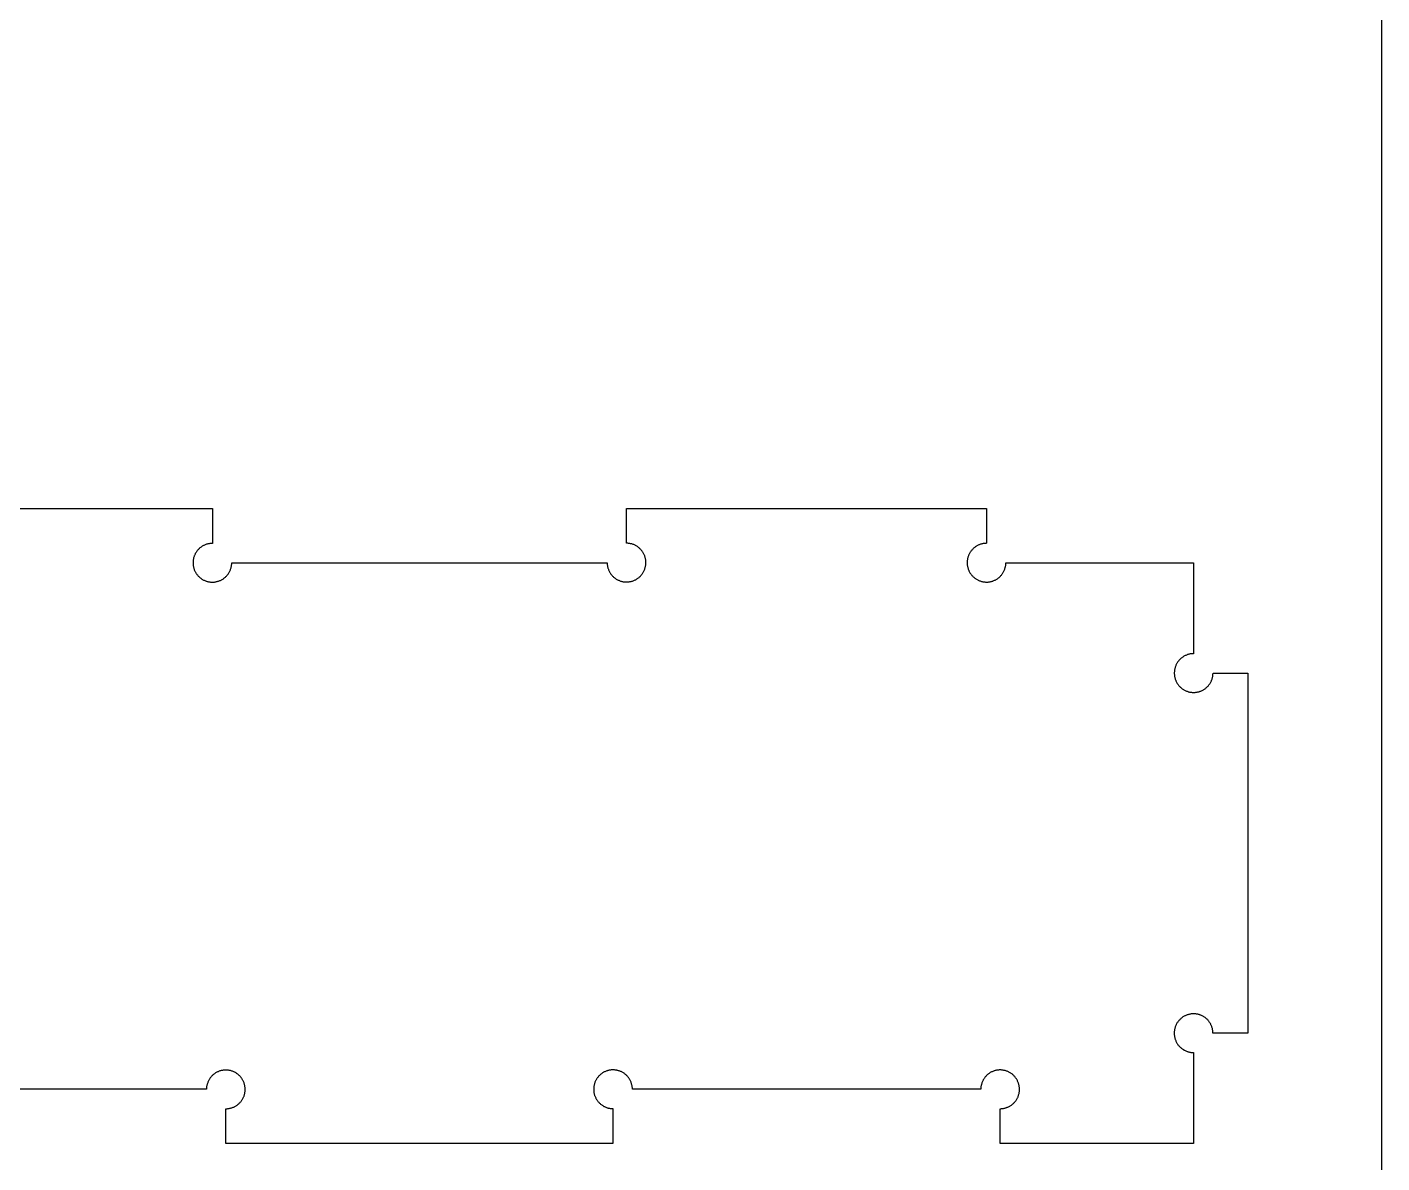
# Model space of a CAD drawing. Header units: millimetres. Extents: x -5 to 101, y -5 to 95.
# Drawn here: x 30 to 65, y 15.67 to 45 of the extents above; entities that cross this region are included whole.
import ezdxf

# ---------------------------------------------------------------- set-up
doc = ezdxf.new("R2010")
doc.units = ezdxf.units.MM
doc.layers.add('Default', color=18, linetype='Continuous', true_color=0x000000)

msp = doc.modelspace()

# ---------------------------------------------------------------- linework, layer by layer
at = {"layer": 'Default'}
for p, q in [((65, -5), (65, 95)), ((25.486, 32.569), (34.786, 32.569)), ((34.786, 32.569), (34.786, 31.667)), ((45.486, 31.671), (45.486, 32.569)), ((45.486, 32.569), (54.786, 32.569)), ((54.786, 32.569), (54.786, 31.669)), ((34.416, 31.503), (34.405, 31.49)), ((34.428, 31.516), (34.416, 31.503)), ((34.441, 31.528), (34.428, 31.516)), ((34.453, 31.54), (34.441, 31.528)), ((34.466, 31.551), (34.453, 31.54)), ((34.48, 31.562), (34.466, 31.551)), ((34.494, 31.573), (34.48, 31.562)), ((34.508, 31.582), (34.494, 31.573)), ((34.523, 31.592), (34.508, 31.582)), ((34.538, 31.601), (34.523, 31.592)), ((34.553, 31.609), (34.538, 31.601)), ((34.568, 31.617), (34.553, 31.609)), ((34.584, 31.624), (34.568, 31.617)), ((34.6, 31.631), (34.584, 31.624)), ((34.616, 31.637), (34.6, 31.631)), ((34.633, 31.643), (34.616, 31.637)), ((34.649, 31.648), (34.633, 31.643)), ((34.666, 31.652), (34.649, 31.648)), ((34.683, 31.656), (34.666, 31.652)), ((34.7, 31.659), (34.683, 31.656)), ((34.717, 31.662), (34.7, 31.659)), ((34.734, 31.664), (34.717, 31.662)), ((34.751, 31.666), (34.734, 31.664)), ((34.769, 31.667), (34.751, 31.666)), ((34.786, 31.667), (34.769, 31.667)), ((45.503, 31.671), (45.486, 31.671)), ((45.52, 31.67), (45.503, 31.671)), ((45.538, 31.668), (45.52, 31.67)), ((45.555, 31.666), (45.538, 31.668)), ((45.572, 31.664), (45.555, 31.666)), ((45.589, 31.66), (45.572, 31.664)), ((45.606, 31.656), (45.589, 31.66)), ((45.623, 31.652), (45.606, 31.656)), ((45.64, 31.647), (45.623, 31.652)), ((45.656, 31.641), (45.64, 31.647)), ((45.673, 31.635), (45.656, 31.641)), ((45.689, 31.628), (45.673, 31.635)), ((45.705, 31.621), (45.689, 31.628)), ((45.72, 31.613), (45.705, 31.621)), ((45.735, 31.604), (45.72, 31.613)), ((45.75, 31.595), (45.735, 31.604)), ((45.765, 31.586), (45.75, 31.595)), ((45.779, 31.576), (45.765, 31.586)), ((45.793, 31.565), (45.779, 31.576)), ((45.807, 31.554), (45.793, 31.565)), ((45.82, 31.543), (45.807, 31.554)), ((45.833, 31.531), (45.82, 31.543)), ((45.845, 31.519), (45.833, 31.531)), ((45.857, 31.506), (45.845, 31.519)), ((45.868, 31.493), (45.857, 31.506)), ((54.416, 31.506), (54.405, 31.493)), ((54.428, 31.518), (54.416, 31.506)), ((54.441, 31.53), (54.428, 31.518)), ((54.453, 31.542), (54.441, 31.53)), ((54.466, 31.553), (54.453, 31.542)), ((54.48, 31.564), (54.466, 31.553)), ((54.494, 31.575), (54.48, 31.564)), ((54.508, 31.585), (54.494, 31.575)), ((54.523, 31.594), (54.508, 31.585)), ((54.538, 31.603), (54.523, 31.594)), ((54.553, 31.611), (54.538, 31.603)), ((54.568, 31.619), (54.553, 31.611)), ((54.584, 31.626), (54.568, 31.619)), ((54.6, 31.633), (54.584, 31.626)), ((54.616, 31.639), (54.6, 31.633)), ((54.633, 31.645), (54.616, 31.639)), ((54.649, 31.65), (54.633, 31.645)), ((54.666, 31.654), (54.649, 31.65)), ((54.683, 31.658), (54.666, 31.654)), ((54.7, 31.661), (54.683, 31.658)), ((54.717, 31.664), (54.7, 31.661)), ((54.734, 31.666), (54.717, 31.664)), ((54.751, 31.668), (54.734, 31.666)), ((54.769, 31.668), (54.751, 31.668)), ((54.786, 31.669), (54.769, 31.668)), ((34.287, 31.189), (34.286, 31.172)), ((34.286, 31.172), (34.286, 31.155)), ((34.286, 31.155), (34.287, 31.137)), ((34.288, 31.207), (34.287, 31.189)), ((34.289, 31.224), (34.288, 31.207)), ((34.292, 31.241), (34.289, 31.224)), ((34.295, 31.258), (34.292, 31.241)), ((34.298, 31.275), (34.295, 31.258)), ((34.302, 31.292), (34.298, 31.275)), ((34.307, 31.309), (34.302, 31.292)), ((34.312, 31.325), (34.307, 31.309)), ((34.318, 31.342), (34.312, 31.325)), ((34.324, 31.358), (34.318, 31.342)), ((34.331, 31.374), (34.324, 31.358)), ((34.338, 31.389), (34.331, 31.374)), ((34.346, 31.405), (34.338, 31.389)), ((34.355, 31.42), (34.346, 31.405)), ((34.364, 31.435), (34.355, 31.42)), ((34.373, 31.449), (34.364, 31.435)), ((34.383, 31.463), (34.373, 31.449)), ((34.394, 31.477), (34.383, 31.463)), ((34.405, 31.49), (34.394, 31.477)), ((35.285, 31.134), (35.286, 31.152)), ((35.286, 31.152), (35.286, 31.169)), ((35.286, 31.169), (44.986, 31.169)), ((44.986, 31.169), (44.986, 31.152)), ((44.986, 31.152), (44.987, 31.134)), ((45.879, 31.479), (45.868, 31.493)), ((45.89, 31.465), (45.879, 31.479)), ((45.9, 31.451), (45.89, 31.465)), ((45.909, 31.437), (45.9, 31.451)), ((45.918, 31.422), (45.909, 31.437)), ((45.927, 31.406), (45.918, 31.422)), ((45.935, 31.391), (45.927, 31.406)), ((45.942, 31.375), (45.935, 31.391)), ((45.949, 31.359), (45.942, 31.375)), ((45.955, 31.343), (45.949, 31.359)), ((45.961, 31.326), (45.955, 31.343)), ((45.966, 31.31), (45.961, 31.326)), ((45.971, 31.293), (45.966, 31.31)), ((45.975, 31.276), (45.971, 31.293)), ((45.978, 31.259), (45.975, 31.276)), ((45.981, 31.241), (45.978, 31.259)), ((45.983, 31.224), (45.981, 31.241)), ((45.985, 31.207), (45.983, 31.224)), ((45.985, 31.189), (45.985, 31.207)), ((45.986, 31.172), (45.985, 31.189)), ((45.985, 31.137), (45.986, 31.154)), ((45.986, 31.154), (45.986, 31.172)), ((54.288, 31.209), (54.286, 31.192)), ((54.286, 31.192), (54.286, 31.174)), ((54.286, 31.174), (54.286, 31.157)), ((54.286, 31.157), (54.287, 31.14)), ((54.289, 31.226), (54.288, 31.209)), ((54.292, 31.244), (54.289, 31.226)), ((54.294, 31.261), (54.292, 31.244)), ((54.298, 31.278), (54.294, 31.261)), ((54.302, 31.294), (54.298, 31.278)), ((54.307, 31.311), (54.302, 31.294)), ((54.312, 31.328), (54.307, 31.311)), ((54.318, 31.344), (54.312, 31.328)), ((54.324, 31.36), (54.318, 31.344)), ((54.331, 31.376), (54.324, 31.36)), ((54.338, 31.392), (54.331, 31.376)), ((54.346, 31.407), (54.338, 31.392)), ((54.355, 31.422), (54.346, 31.407)), ((54.364, 31.437), (54.355, 31.422)), ((54.373, 31.451), (54.364, 31.437)), ((54.383, 31.465), (54.373, 31.451)), ((54.394, 31.479), (54.383, 31.465)), ((54.405, 31.493), (54.394, 31.479)), ((55.285, 31.134), (55.286, 31.152)), ((55.286, 31.152), (55.286, 31.169)), ((55.286, 31.169), (60.136, 31.169)), ((60.136, 31.169), (60.136, 28.819)), ((34.287, 31.137), (34.288, 31.12)), ((34.288, 31.12), (34.29, 31.103)), ((34.29, 31.103), (34.293, 31.086)), ((34.293, 31.086), (34.296, 31.069)), ((34.296, 31.069), (34.3, 31.052)), ((34.3, 31.052), (34.304, 31.035)), ((34.304, 31.035), (34.309, 31.018)), ((34.309, 31.018), (34.314, 31.002)), ((34.314, 31.002), (34.32, 30.985)), ((34.32, 30.985), (34.327, 30.969)), ((34.327, 30.969), (34.334, 30.954)), ((34.334, 30.954), (34.342, 30.938)), ((34.342, 30.938), (34.35, 30.923)), ((34.35, 30.923), (34.359, 30.908)), ((34.359, 30.908), (34.368, 30.893)), ((34.368, 30.893), (34.377, 30.879)), ((34.377, 30.879), (34.388, 30.865)), ((34.388, 30.865), (34.398, 30.851)), ((34.398, 30.851), (34.41, 30.838)), ((34.41, 30.838), (34.421, 30.825)), ((34.421, 30.825), (34.433, 30.813)), ((34.433, 30.813), (34.446, 30.801)), ((34.446, 30.801), (34.459, 30.789)), ((35.124, 30.799), (35.137, 30.81)), ((35.137, 30.81), (35.149, 30.823)), ((35.149, 30.823), (35.161, 30.836)), ((35.161, 30.836), (35.172, 30.849)), ((35.172, 30.849), (35.183, 30.862)), ((35.183, 30.862), (35.193, 30.876)), ((35.193, 30.876), (35.203, 30.891)), ((35.203, 30.891), (35.212, 30.905)), ((35.212, 30.905), (35.221, 30.92)), ((35.221, 30.92), (35.229, 30.935)), ((35.229, 30.935), (35.237, 30.951)), ((35.237, 30.951), (35.244, 30.967)), ((35.244, 30.967), (35.251, 30.983)), ((35.251, 30.983), (35.257, 30.999)), ((35.257, 30.999), (35.263, 31.015)), ((35.263, 31.015), (35.268, 31.032)), ((35.268, 31.032), (35.272, 31.049)), ((35.272, 31.049), (35.276, 31.066)), ((35.276, 31.066), (35.279, 31.083)), ((35.279, 31.083), (35.282, 31.1)), ((35.282, 31.1), (35.284, 31.117)), ((35.284, 31.117), (35.285, 31.134)), ((44.987, 31.134), (44.989, 31.117)), ((44.989, 31.117), (44.991, 31.099)), ((44.991, 31.099), (44.994, 31.082)), ((44.994, 31.082), (44.997, 31.065)), ((44.997, 31.065), (45.001, 31.048)), ((45.001, 31.048), (45.006, 31.031)), ((45.006, 31.031), (45.011, 31.015)), ((45.011, 31.015), (45.017, 30.998)), ((45.017, 30.998), (45.023, 30.982)), ((45.023, 30.982), (45.03, 30.966)), ((45.03, 30.966), (45.037, 30.95)), ((45.037, 30.95), (45.045, 30.935)), ((45.045, 30.935), (45.054, 30.919)), ((45.054, 30.919), (45.063, 30.905)), ((45.063, 30.905), (45.072, 30.89)), ((45.072, 30.89), (45.082, 30.876)), ((45.082, 30.876), (45.093, 30.862)), ((45.093, 30.862), (45.104, 30.848)), ((45.104, 30.848), (45.115, 30.835)), ((45.115, 30.835), (45.127, 30.822)), ((45.127, 30.822), (45.14, 30.81)), ((45.14, 30.81), (45.153, 30.798)), ((45.808, 30.789), (45.821, 30.8)), ((45.821, 30.8), (45.834, 30.812)), ((45.834, 30.812), (45.846, 30.825)), ((45.846, 30.825), (45.858, 30.837)), ((45.858, 30.837), (45.87, 30.851)), ((45.87, 30.851), (45.881, 30.864)), ((45.881, 30.864), (45.891, 30.878)), ((45.891, 30.878), (45.901, 30.892)), ((45.901, 30.892), (45.91, 30.907)), ((45.91, 30.907), (45.919, 30.922)), ((45.919, 30.922), (45.928, 30.937)), ((45.928, 30.937), (45.936, 30.953)), ((45.936, 30.953), (45.943, 30.969)), ((45.943, 30.969), (45.95, 30.985)), ((45.95, 30.985), (45.956, 31.001)), ((45.956, 31.001), (45.962, 31.017)), ((45.962, 31.017), (45.967, 31.034)), ((45.967, 31.034), (45.971, 31.051)), ((45.971, 31.051), (45.975, 31.068)), ((45.975, 31.068), (45.978, 31.085)), ((45.978, 31.085), (45.981, 31.102)), ((45.981, 31.102), (45.983, 31.12)), ((45.983, 31.12), (45.985, 31.137)), ((54.287, 31.14), (54.288, 31.123)), ((54.288, 31.123), (54.29, 31.105)), ((54.29, 31.105), (54.292, 31.088)), ((54.292, 31.088), (54.296, 31.071)), ((54.296, 31.071), (54.299, 31.054)), ((54.299, 31.054), (54.303, 31.037)), ((54.303, 31.037), (54.308, 31.021)), ((54.308, 31.021), (54.314, 31.004)), ((54.314, 31.004), (54.32, 30.988)), ((54.32, 30.988), (54.326, 30.972)), ((54.326, 30.972), (54.333, 30.956)), ((54.333, 30.956), (54.341, 30.941)), ((54.341, 30.941), (54.349, 30.925)), ((54.349, 30.925), (54.358, 30.91)), ((54.358, 30.91), (54.367, 30.896)), ((54.367, 30.896), (54.377, 30.881)), ((54.377, 30.881), (54.387, 30.867)), ((54.387, 30.867), (54.398, 30.854)), ((54.398, 30.854), (54.409, 30.84)), ((54.409, 30.84), (54.42, 30.828)), ((54.42, 30.828), (54.432, 30.815)), ((54.432, 30.815), (54.445, 30.803)), ((54.445, 30.803), (54.458, 30.792)), ((55.123, 30.799), (55.135, 30.811)), ((55.135, 30.811), (55.148, 30.824)), ((55.148, 30.824), (55.159, 30.836)), ((55.159, 30.836), (55.171, 30.849)), ((55.171, 30.849), (55.182, 30.863)), ((55.182, 30.863), (55.192, 30.877)), ((55.192, 30.877), (55.202, 30.891)), ((55.202, 30.891), (55.211, 30.906)), ((55.211, 30.906), (55.22, 30.921)), ((55.22, 30.921), (55.228, 30.936)), ((55.228, 30.936), (55.236, 30.951)), ((55.236, 30.951), (55.243, 30.967)), ((55.243, 30.967), (55.25, 30.983)), ((55.25, 30.983), (55.256, 30.999)), ((55.256, 30.999), (55.262, 31.016)), ((55.262, 31.016), (55.267, 31.032)), ((55.267, 31.032), (55.271, 31.049)), ((55.271, 31.049), (55.275, 31.066)), ((55.275, 31.066), (55.278, 31.083)), ((55.278, 31.083), (55.281, 31.1)), ((55.281, 31.1), (55.283, 31.117)), ((55.283, 31.117), (55.285, 31.134)), ((34.459, 30.789), (34.472, 30.778)), ((34.472, 30.778), (34.486, 30.767)), ((34.486, 30.767), (34.5, 30.757)), ((34.5, 30.757), (34.514, 30.747)), ((34.514, 30.747), (34.529, 30.738)), ((34.529, 30.738), (34.544, 30.73)), ((34.544, 30.73), (34.559, 30.721)), ((34.559, 30.721), (34.575, 30.714)), ((34.575, 30.714), (34.591, 30.707)), ((34.591, 30.707), (34.607, 30.7)), ((34.607, 30.7), (34.623, 30.694)), ((34.623, 30.694), (34.639, 30.689)), ((34.639, 30.689), (34.656, 30.684)), ((34.656, 30.684), (34.673, 30.68)), ((34.673, 30.68), (34.69, 30.676)), ((34.69, 30.676), (34.707, 30.673)), ((34.707, 30.673), (34.724, 30.671)), ((34.724, 30.671), (34.741, 30.669)), ((34.741, 30.669), (34.759, 30.668)), ((34.759, 30.668), (34.776, 30.667)), ((34.776, 30.667), (34.793, 30.667)), ((34.793, 30.667), (34.811, 30.667)), ((34.811, 30.667), (34.828, 30.669)), ((34.828, 30.669), (34.845, 30.67)), ((34.845, 30.67), (34.862, 30.673)), ((34.862, 30.673), (34.879, 30.676)), ((34.879, 30.676), (34.896, 30.679)), ((34.896, 30.679), (34.913, 30.683)), ((34.913, 30.683), (34.93, 30.688)), ((34.93, 30.688), (34.946, 30.693)), ((34.946, 30.693), (34.963, 30.699)), ((34.963, 30.699), (34.979, 30.706)), ((34.979, 30.706), (34.995, 30.713)), ((34.995, 30.713), (35.01, 30.72)), ((35.01, 30.72), (35.026, 30.728)), ((35.026, 30.728), (35.041, 30.737)), ((35.041, 30.737), (35.056, 30.746)), ((35.056, 30.746), (35.07, 30.755)), ((35.07, 30.755), (35.084, 30.765)), ((35.084, 30.765), (35.098, 30.776)), ((35.098, 30.776), (35.111, 30.787)), ((35.111, 30.787), (35.124, 30.799)), ((45.153, 30.798), (45.166, 30.787)), ((45.166, 30.787), (45.179, 30.776)), ((45.179, 30.776), (45.193, 30.766)), ((45.193, 30.766), (45.208, 30.756)), ((45.208, 30.756), (45.222, 30.746)), ((45.222, 30.746), (45.237, 30.737)), ((45.237, 30.737), (45.253, 30.729)), ((45.253, 30.729), (45.268, 30.721)), ((45.268, 30.721), (45.284, 30.714)), ((45.284, 30.714), (45.3, 30.707)), ((45.3, 30.707), (45.316, 30.701)), ((45.316, 30.701), (45.333, 30.695)), ((45.333, 30.695), (45.35, 30.69)), ((45.35, 30.69), (45.366, 30.686)), ((45.366, 30.686), (45.383, 30.682)), ((45.383, 30.682), (45.401, 30.678)), ((45.401, 30.678), (45.418, 30.676)), ((45.418, 30.676), (45.435, 30.674)), ((45.435, 30.674), (45.452, 30.672)), ((45.452, 30.672), (45.47, 30.671)), ((45.47, 30.671), (45.487, 30.671)), ((45.487, 30.671), (45.505, 30.671)), ((45.505, 30.671), (45.522, 30.672)), ((45.522, 30.672), (45.539, 30.674)), ((45.539, 30.674), (45.557, 30.676)), ((45.557, 30.676), (45.574, 30.679)), ((45.574, 30.679), (45.591, 30.682)), ((45.591, 30.682), (45.608, 30.686)), ((45.608, 30.686), (45.625, 30.691)), ((45.625, 30.691), (45.642, 30.696)), ((45.642, 30.696), (45.658, 30.702)), ((45.658, 30.702), (45.674, 30.708)), ((45.674, 30.708), (45.69, 30.715)), ((45.69, 30.715), (45.706, 30.722)), ((45.706, 30.722), (45.722, 30.73)), ((45.722, 30.73), (45.737, 30.739)), ((45.737, 30.739), (45.752, 30.748)), ((45.752, 30.748), (45.766, 30.757)), ((45.766, 30.757), (45.781, 30.767)), ((45.781, 30.767), (45.795, 30.778)), ((45.795, 30.778), (45.808, 30.789)), ((54.458, 30.792), (54.471, 30.78)), ((54.471, 30.78), (54.485, 30.77)), ((54.485, 30.77), (54.499, 30.76)), ((54.499, 30.76), (54.513, 30.75)), ((54.513, 30.75), (54.528, 30.741)), ((54.528, 30.741), (54.543, 30.732)), ((54.543, 30.732), (54.558, 30.724)), ((54.558, 30.724), (54.574, 30.716)), ((54.574, 30.716), (54.589, 30.709)), ((54.589, 30.709), (54.605, 30.703)), ((54.605, 30.703), (54.622, 30.697)), ((54.622, 30.697), (54.638, 30.691)), ((54.638, 30.691), (54.655, 30.686)), ((54.655, 30.686), (54.672, 30.682)), ((54.672, 30.682), (54.689, 30.678)), ((54.689, 30.678), (54.706, 30.675)), ((54.706, 30.675), (54.723, 30.673)), ((54.723, 30.673), (54.74, 30.671)), ((54.74, 30.671), (54.757, 30.67)), ((54.757, 30.67), (54.775, 30.669)), ((54.775, 30.669), (54.792, 30.669)), ((54.792, 30.669), (54.809, 30.669)), ((54.809, 30.669), (54.826, 30.67)), ((54.826, 30.67), (54.844, 30.672)), ((54.844, 30.672), (54.861, 30.674)), ((54.861, 30.674), (54.878, 30.677)), ((54.878, 30.677), (54.895, 30.681)), ((54.895, 30.681), (54.912, 30.685)), ((54.912, 30.685), (54.928, 30.69)), ((54.928, 30.69), (54.945, 30.695)), ((54.945, 30.695), (54.961, 30.701)), ((54.961, 30.701), (54.977, 30.707)), ((54.977, 30.707), (54.993, 30.714)), ((54.993, 30.714), (55.009, 30.721)), ((55.009, 30.721), (55.024, 30.729)), ((55.024, 30.729), (55.039, 30.738)), ((55.039, 30.738), (55.054, 30.747)), ((55.054, 30.747), (55.069, 30.756)), ((55.069, 30.756), (55.083, 30.766)), ((55.083, 30.766), (55.097, 30.777)), ((55.097, 30.777), (55.11, 30.788)), ((55.11, 30.788), (55.123, 30.799)), ((59.814, 28.701), (59.801, 28.69)), ((59.828, 28.712), (59.814, 28.701)), ((59.842, 28.723), (59.828, 28.712)), ((59.856, 28.733), (59.842, 28.723)), ((59.871, 28.742), (59.856, 28.733)), ((59.886, 28.751), (59.871, 28.742)), ((59.901, 28.76), (59.886, 28.751)), ((59.917, 28.768), (59.901, 28.76)), ((59.932, 28.775), (59.917, 28.768)), ((59.948, 28.782), (59.932, 28.775)), ((59.965, 28.788), (59.948, 28.782)), ((59.981, 28.794), (59.965, 28.788)), ((59.998, 28.799), (59.981, 28.794)), ((60.015, 28.804), (59.998, 28.799)), ((60.032, 28.808), (60.015, 28.804)), ((60.049, 28.811), (60.032, 28.808)), ((60.066, 28.814), (60.049, 28.811)), ((60.083, 28.816), (60.066, 28.814)), ((60.101, 28.817), (60.083, 28.816)), ((60.118, 28.818), (60.101, 28.817)), ((60.136, 28.819), (60.118, 28.818)), ((59.638, 28.353), (59.637, 28.335)), ((59.639, 28.37), (59.638, 28.353)), ((59.641, 28.387), (59.639, 28.37)), ((59.644, 28.405), (59.641, 28.387)), ((59.647, 28.422), (59.644, 28.405)), ((59.651, 28.439), (59.647, 28.422)), ((59.656, 28.456), (59.651, 28.439)), ((59.661, 28.472), (59.656, 28.456)), ((59.666, 28.489), (59.661, 28.472)), ((59.673, 28.505), (59.666, 28.489)), ((59.68, 28.521), (59.673, 28.505)), ((59.687, 28.537), (59.68, 28.521)), ((59.695, 28.553), (59.687, 28.537)), ((59.703, 28.568), (59.695, 28.553)), ((59.712, 28.583), (59.703, 28.568)), ((59.722, 28.597), (59.712, 28.583)), ((59.732, 28.612), (59.722, 28.597)), ((59.742, 28.626), (59.732, 28.612)), ((59.753, 28.639), (59.742, 28.626)), ((59.764, 28.652), (59.753, 28.639)), ((59.776, 28.665), (59.764, 28.652)), ((59.789, 28.678), (59.776, 28.665)), ((59.801, 28.69), (59.789, 28.678)), ((59.637, 28.335), (59.637, 28.318)), ((59.637, 28.318), (59.637, 28.3)), ((59.637, 28.3), (59.638, 28.283)), ((59.638, 28.283), (59.639, 28.266)), ((59.639, 28.266), (59.642, 28.248)), ((59.642, 28.248), (59.644, 28.231)), ((59.644, 28.231), (59.648, 28.214)), ((59.648, 28.214), (59.652, 28.197)), ((59.652, 28.197), (59.656, 28.18)), ((59.656, 28.18), (59.661, 28.163)), ((59.661, 28.163), (59.667, 28.147)), ((59.667, 28.147), (59.673, 28.131)), ((59.673, 28.131), (59.68, 28.115)), ((59.68, 28.115), (59.688, 28.099)), ((59.688, 28.099), (59.696, 28.083)), ((59.696, 28.083), (59.704, 28.068)), ((59.704, 28.068), (59.713, 28.053)), ((59.713, 28.053), (59.723, 28.038)), ((59.723, 28.038), (59.733, 28.024)), ((59.733, 28.024), (59.743, 28.01)), ((59.743, 28.01), (59.754, 27.997)), ((60.52, 27.998), (60.531, 28.011)), ((60.531, 28.011), (60.541, 28.025)), ((60.541, 28.025), (60.551, 28.039)), ((60.551, 28.039), (60.561, 28.054)), ((60.561, 28.054), (60.57, 28.069)), ((60.57, 28.069), (60.578, 28.084)), ((60.578, 28.084), (60.586, 28.1)), ((60.586, 28.1), (60.594, 28.116)), ((60.594, 28.116), (60.6, 28.132)), ((60.6, 28.132), (60.607, 28.148)), ((60.607, 28.148), (60.612, 28.164)), ((60.612, 28.164), (60.617, 28.181)), ((60.617, 28.181), (60.622, 28.198)), ((60.622, 28.198), (60.626, 28.215)), ((60.626, 28.215), (60.629, 28.232)), ((60.629, 28.232), (60.632, 28.249)), ((60.632, 28.249), (60.634, 28.267)), ((60.634, 28.267), (60.635, 28.284)), ((60.635, 28.284), (60.636, 28.302)), ((60.636, 28.302), (60.637, 28.319)), ((60.637, 28.319), (61.536, 28.319)), ((61.536, 28.319), (61.536, 19.019)), ((59.754, 27.997), (59.766, 27.984)), ((59.766, 27.984), (59.777, 27.971)), ((59.777, 27.971), (59.79, 27.958)), ((59.79, 27.958), (59.803, 27.947)), ((59.803, 27.947), (59.816, 27.935)), ((59.816, 27.935), (59.829, 27.924)), ((59.829, 27.924), (59.843, 27.914)), ((59.843, 27.914), (59.858, 27.904)), ((59.858, 27.904), (59.872, 27.894)), ((59.872, 27.894), (59.887, 27.885)), ((59.887, 27.885), (59.903, 27.877)), ((59.903, 27.877), (59.918, 27.869)), ((59.918, 27.869), (59.934, 27.862)), ((59.934, 27.862), (59.95, 27.855)), ((59.95, 27.855), (59.966, 27.849)), ((59.966, 27.849), (59.983, 27.843)), ((59.983, 27.843), (59.999, 27.838)), ((59.999, 27.838), (60.016, 27.833)), ((60.016, 27.833), (60.033, 27.829)), ((60.033, 27.829), (60.05, 27.826)), ((60.05, 27.826), (60.068, 27.823)), ((60.068, 27.823), (60.085, 27.821)), ((60.085, 27.821), (60.102, 27.82)), ((60.102, 27.82), (60.12, 27.819)), ((60.12, 27.819), (60.137, 27.819)), ((60.137, 27.819), (60.155, 27.819)), ((60.155, 27.819), (60.172, 27.82)), ((60.172, 27.82), (60.189, 27.821)), ((60.189, 27.821), (60.207, 27.824)), ((60.207, 27.824), (60.224, 27.826)), ((60.224, 27.826), (60.241, 27.83)), ((60.241, 27.83), (60.258, 27.834)), ((60.258, 27.834), (60.275, 27.838)), ((60.275, 27.838), (60.292, 27.843)), ((60.292, 27.843), (60.308, 27.849)), ((60.308, 27.849), (60.324, 27.855)), ((60.324, 27.855), (60.34, 27.862)), ((60.34, 27.862), (60.356, 27.869)), ((60.356, 27.869), (60.372, 27.877)), ((60.372, 27.877), (60.387, 27.886)), ((60.387, 27.886), (60.402, 27.895)), ((60.402, 27.895), (60.417, 27.904)), ((60.417, 27.904), (60.431, 27.914)), ((60.431, 27.914), (60.445, 27.925)), ((60.445, 27.925), (60.458, 27.936)), ((60.458, 27.936), (60.472, 27.947)), ((60.472, 27.947), (60.484, 27.959)), ((60.484, 27.959), (60.497, 27.972)), ((60.497, 27.972), (60.509, 27.984)), ((60.509, 27.984), (60.52, 27.998)), ((59.697, 19.262), (59.689, 19.246)), ((59.706, 19.277), (59.697, 19.262)), ((59.715, 19.291), (59.706, 19.277)), ((59.725, 19.306), (59.715, 19.291)), ((59.735, 19.32), (59.725, 19.306)), ((59.746, 19.333), (59.735, 19.32)), ((59.757, 19.347), (59.746, 19.333)), ((59.768, 19.359), (59.757, 19.347)), ((59.78, 19.372), (59.768, 19.359)), ((59.793, 19.384), (59.78, 19.372)), ((59.806, 19.396), (59.793, 19.384)), ((59.819, 19.407), (59.806, 19.396)), ((59.833, 19.417), (59.819, 19.407)), ((59.847, 19.428), (59.833, 19.417)), ((59.861, 19.437), (59.847, 19.428)), ((59.876, 19.447), (59.861, 19.437)), ((59.891, 19.455), (59.876, 19.447)), ((59.906, 19.464), (59.891, 19.455)), ((59.921, 19.471), (59.906, 19.464)), ((59.937, 19.478), (59.921, 19.471)), ((59.953, 19.485), (59.937, 19.478)), ((59.97, 19.491), (59.953, 19.485)), ((59.986, 19.496), (59.97, 19.491)), ((60.003, 19.501), (59.986, 19.496)), ((60.02, 19.505), (60.003, 19.501)), ((60.036, 19.509), (60.02, 19.505)), ((60.053, 19.512), (60.036, 19.509)), ((60.071, 19.515), (60.053, 19.512)), ((60.088, 19.517), (60.071, 19.515)), ((60.105, 19.518), (60.088, 19.517)), ((60.122, 19.519), (60.105, 19.518)), ((60.14, 19.519), (60.122, 19.519)), ((60.157, 19.518), (60.14, 19.519)), ((60.174, 19.517), (60.157, 19.518)), ((60.192, 19.515), (60.174, 19.517)), ((60.209, 19.513), (60.192, 19.515)), ((60.226, 19.51), (60.209, 19.513)), ((60.243, 19.507), (60.226, 19.51)), ((60.26, 19.503), (60.243, 19.507)), ((60.276, 19.498), (60.26, 19.503)), ((60.293, 19.493), (60.276, 19.498)), ((60.309, 19.487), (60.293, 19.493)), ((60.325, 19.481), (60.309, 19.487)), ((60.341, 19.474), (60.325, 19.481)), ((60.357, 19.466), (60.341, 19.474)), ((60.372, 19.458), (60.357, 19.466)), ((60.388, 19.45), (60.372, 19.458)), ((60.402, 19.441), (60.388, 19.45)), ((60.417, 19.431), (60.402, 19.441)), ((60.431, 19.421), (60.417, 19.431)), ((60.445, 19.411), (60.431, 19.421)), ((60.458, 19.4), (60.445, 19.411)), ((60.471, 19.388), (60.458, 19.4)), ((60.484, 19.377), (60.471, 19.388)), ((60.496, 19.364), (60.484, 19.377)), ((60.508, 19.351), (60.496, 19.364)), ((60.519, 19.338), (60.508, 19.351)), ((60.53, 19.325), (60.519, 19.338)), ((60.54, 19.311), (60.53, 19.325)), ((60.55, 19.297), (60.54, 19.311)), ((60.559, 19.282), (60.55, 19.297)), ((60.568, 19.267), (60.559, 19.282)), ((60.577, 19.252), (60.568, 19.267)), ((60.584, 19.237), (60.577, 19.252)), ((59.635, 19.03), (59.634, 19.012)), ((59.634, 19.012), (59.635, 18.995)), ((59.636, 19.064), (59.635, 19.047)), ((59.635, 19.047), (59.635, 19.03)), ((59.635, 18.995), (59.636, 18.978)), ((59.638, 19.081), (59.636, 19.064)), ((59.636, 18.978), (59.638, 18.96)), ((59.641, 19.099), (59.638, 19.081)), ((59.638, 18.96), (59.64, 18.943)), ((59.64, 18.943), (59.643, 18.926)), ((59.644, 19.116), (59.641, 19.099)), ((59.643, 18.926), (59.647, 18.909)), ((59.648, 19.133), (59.644, 19.116)), ((59.647, 18.909), (59.651, 18.892)), ((59.652, 19.149), (59.648, 19.133)), ((59.657, 19.166), (59.652, 19.149)), ((59.662, 19.182), (59.657, 19.166)), ((59.668, 19.199), (59.662, 19.182)), ((59.674, 19.215), (59.668, 19.199)), ((59.682, 19.231), (59.674, 19.215)), ((59.689, 19.246), (59.682, 19.231)), ((60.592, 19.221), (60.584, 19.237)), ((60.598, 19.205), (60.592, 19.221)), ((60.605, 19.189), (60.598, 19.205)), ((60.61, 19.172), (60.605, 19.189)), ((60.615, 19.156), (60.61, 19.172)), ((60.62, 19.139), (60.615, 19.156)), ((60.624, 19.122), (60.62, 19.139)), ((60.627, 19.105), (60.624, 19.122)), ((60.63, 19.088), (60.627, 19.105)), ((60.632, 19.071), (60.63, 19.088)), ((60.633, 19.053), (60.632, 19.071)), ((60.634, 19.036), (60.633, 19.053)), ((60.634, 19.019), (60.634, 19.036)), ((61.536, 19.019), (60.634, 19.019)), ((59.651, 18.892), (59.655, 18.876)), ((59.655, 18.876), (59.661, 18.859)), ((59.661, 18.859), (59.666, 18.843)), ((59.666, 18.843), (59.673, 18.827)), ((59.673, 18.827), (59.68, 18.811)), ((59.68, 18.811), (59.687, 18.795)), ((59.687, 18.795), (59.695, 18.78)), ((59.695, 18.78), (59.704, 18.765)), ((59.704, 18.765), (59.713, 18.75)), ((59.713, 18.75), (59.722, 18.735)), ((59.722, 18.735), (59.732, 18.721)), ((59.732, 18.721), (59.743, 18.708)), ((59.743, 18.708), (59.754, 18.694)), ((59.754, 18.694), (59.766, 18.681)), ((59.766, 18.681), (59.777, 18.669)), ((59.777, 18.669), (59.79, 18.656)), ((59.79, 18.656), (59.803, 18.645)), ((59.803, 18.645), (59.816, 18.633)), ((59.816, 18.633), (59.829, 18.623)), ((59.829, 18.623), (59.843, 18.612)), ((59.843, 18.612), (59.857, 18.602)), ((59.857, 18.602), (59.872, 18.593)), ((59.872, 18.593), (59.887, 18.584)), ((59.887, 18.584), (59.902, 18.576)), ((59.902, 18.576), (59.918, 18.568)), ((59.918, 18.568), (59.933, 18.561)), ((59.933, 18.561), (59.949, 18.554)), ((59.949, 18.554), (59.966, 18.548)), ((59.966, 18.548), (59.982, 18.543)), ((59.982, 18.543), (59.999, 18.538)), ((59.999, 18.538), (60.015, 18.533)), ((60.015, 18.533), (60.032, 18.529)), ((60.032, 18.529), (60.049, 18.526)), ((60.049, 18.526), (60.066, 18.523)), ((60.066, 18.523), (60.084, 18.521)), ((60.084, 18.521), (60.101, 18.52)), ((60.101, 18.52), (60.118, 18.519)), ((60.118, 18.519), (60.136, 18.519)), ((60.136, 18.519), (60.136, 16.169)), ((34.73, 17.862), (34.72, 17.848)), ((34.741, 17.876), (34.73, 17.862)), ((34.752, 17.889), (34.741, 17.876)), ((34.764, 17.903), (34.752, 17.889)), ((34.775, 17.915), (34.764, 17.903)), ((34.788, 17.928), (34.775, 17.915)), ((34.801, 17.939), (34.788, 17.928)), ((34.814, 17.951), (34.801, 17.939)), ((34.827, 17.962), (34.814, 17.951)), ((34.841, 17.972), (34.827, 17.962)), ((34.856, 17.982), (34.841, 17.972)), ((34.87, 17.992), (34.856, 17.982)), ((34.885, 18), (34.87, 17.992)), ((34.9, 18.009), (34.885, 18)), ((34.916, 18.017), (34.9, 18.009)), ((34.932, 18.024), (34.916, 18.017)), ((34.948, 18.031), (34.932, 18.024)), ((34.964, 18.037), (34.948, 18.031)), ((34.981, 18.043), (34.964, 18.037)), ((34.997, 18.048), (34.981, 18.043)), ((35.014, 18.052), (34.997, 18.048)), ((35.031, 18.056), (35.014, 18.052)), ((35.048, 18.059), (35.031, 18.056)), ((35.065, 18.062), (35.048, 18.059)), ((35.083, 18.064), (35.065, 18.062)), ((35.1, 18.066), (35.083, 18.064)), ((35.118, 18.067), (35.1, 18.066)), ((35.135, 18.067), (35.118, 18.067)), ((35.152, 18.066), (35.135, 18.067)), ((35.17, 18.066), (35.152, 18.066)), ((35.187, 18.064), (35.17, 18.066)), ((35.204, 18.062), (35.187, 18.064)), ((35.222, 18.059), (35.204, 18.062)), ((35.239, 18.056), (35.222, 18.059)), ((35.256, 18.052), (35.239, 18.056)), ((35.273, 18.047), (35.256, 18.052)), ((35.289, 18.042), (35.273, 18.047)), ((35.306, 18.036), (35.289, 18.042)), ((35.322, 18.03), (35.306, 18.036)), ((35.338, 18.023), (35.322, 18.03)), ((35.354, 18.016), (35.338, 18.023)), ((35.369, 18.008), (35.354, 18.016)), ((35.384, 18), (35.369, 18.008)), ((35.399, 17.991), (35.384, 18)), ((35.414, 17.981), (35.399, 17.991)), ((35.428, 17.971), (35.414, 17.981)), ((35.442, 17.961), (35.428, 17.971)), ((35.456, 17.95), (35.442, 17.961)), ((35.469, 17.938), (35.456, 17.95)), ((35.482, 17.926), (35.469, 17.938)), ((35.494, 17.914), (35.482, 17.926)), ((35.506, 17.901), (35.494, 17.914)), ((35.517, 17.888), (35.506, 17.901)), ((35.528, 17.874), (35.517, 17.888)), ((35.539, 17.861), (35.528, 17.874)), ((35.549, 17.846), (35.539, 17.861)), ((44.729, 17.86), (44.719, 17.845)), ((44.739, 17.874), (44.729, 17.86)), ((44.75, 17.887), (44.739, 17.874)), ((44.761, 17.9), (44.75, 17.887)), ((44.772, 17.913), (44.761, 17.9)), ((44.785, 17.926), (44.772, 17.913)), ((44.797, 17.938), (44.785, 17.926)), ((44.81, 17.949), (44.797, 17.938)), ((44.823, 17.96), (44.81, 17.949)), ((44.837, 17.971), (44.823, 17.96)), ((44.851, 17.981), (44.837, 17.971)), ((44.865, 17.991), (44.851, 17.981)), ((44.88, 18), (44.865, 17.991)), ((44.895, 18.009), (44.88, 18)), ((44.91, 18.017), (44.895, 18.009)), ((44.926, 18.024), (44.91, 18.017)), ((44.942, 18.031), (44.926, 18.024)), ((44.958, 18.038), (44.942, 18.031)), ((44.974, 18.044), (44.958, 18.038)), ((44.991, 18.049), (44.974, 18.044)), ((45.007, 18.054), (44.991, 18.049)), ((45.024, 18.058), (45.007, 18.054)), ((45.041, 18.062), (45.024, 18.058)), ((45.058, 18.065), (45.041, 18.062)), ((45.075, 18.067), (45.058, 18.065)), ((45.093, 18.069), (45.075, 18.067)), ((45.11, 18.07), (45.093, 18.069)), ((45.127, 18.071), (45.11, 18.07)), ((45.144, 18.071), (45.127, 18.071)), ((45.162, 18.07), (45.144, 18.071)), ((45.179, 18.069), (45.162, 18.07)), ((45.196, 18.067), (45.179, 18.069)), ((45.213, 18.065), (45.196, 18.067)), ((45.231, 18.062), (45.213, 18.065)), ((45.248, 18.059), (45.231, 18.062)), ((45.264, 18.054), (45.248, 18.059)), ((45.281, 18.05), (45.264, 18.054)), ((45.298, 18.044), (45.281, 18.05)), ((45.314, 18.039), (45.298, 18.044)), ((45.33, 18.032), (45.314, 18.039)), ((45.346, 18.025), (45.33, 18.032)), ((45.361, 18.018), (45.346, 18.025)), ((45.377, 18.01), (45.361, 18.018)), ((45.392, 18.001), (45.377, 18.01)), ((45.407, 17.992), (45.392, 18.001)), ((45.421, 17.982), (45.407, 17.992)), ((45.435, 17.972), (45.421, 17.982)), ((45.449, 17.962), (45.435, 17.972)), ((45.462, 17.951), (45.449, 17.962)), ((45.475, 17.939), (45.462, 17.951)), ((45.488, 17.927), (45.475, 17.939)), ((45.5, 17.915), (45.488, 17.927)), ((45.512, 17.902), (45.5, 17.915)), ((45.523, 17.889), (45.512, 17.902)), ((45.534, 17.875), (45.523, 17.889)), ((45.544, 17.861), (45.534, 17.875)), ((45.554, 17.847), (45.544, 17.861)), ((54.732, 17.861), (54.722, 17.847)), ((54.742, 17.875), (54.732, 17.861)), ((54.753, 17.888), (54.742, 17.875)), ((54.764, 17.902), (54.753, 17.888)), ((54.776, 17.914), (54.764, 17.902)), ((54.788, 17.927), (54.776, 17.914)), ((54.801, 17.939), (54.788, 17.927)), ((54.814, 17.95), (54.801, 17.939)), ((54.827, 17.961), (54.814, 17.95)), ((54.841, 17.971), (54.827, 17.961)), ((54.855, 17.981), (54.841, 17.971)), ((54.869, 17.991), (54.855, 17.981)), ((54.884, 18), (54.869, 17.991)), ((54.899, 18.009), (54.884, 18)), ((54.915, 18.017), (54.899, 18.009)), ((54.93, 18.024), (54.915, 18.017)), ((54.946, 18.031), (54.93, 18.024)), ((54.962, 18.037), (54.946, 18.031)), ((54.979, 18.043), (54.962, 18.037)), ((54.995, 18.048), (54.979, 18.043)), ((55.012, 18.053), (54.995, 18.048)), ((55.029, 18.057), (55.012, 18.053)), ((55.046, 18.06), (55.029, 18.057)), ((55.063, 18.063), (55.046, 18.06)), ((55.08, 18.065), (55.063, 18.063)), ((55.097, 18.067), (55.08, 18.065)), ((55.115, 18.068), (55.097, 18.067)), ((55.132, 18.069), (55.115, 18.068)), ((55.149, 18.069), (55.132, 18.069)), ((55.167, 18.068), (55.149, 18.069)), ((55.184, 18.066), (55.167, 18.068)), ((55.201, 18.065), (55.184, 18.066)), ((55.218, 18.062), (55.201, 18.065)), ((55.235, 18.059), (55.218, 18.062)), ((55.252, 18.055), (55.235, 18.059)), ((55.269, 18.051), (55.252, 18.055)), ((55.286, 18.046), (55.269, 18.051)), ((55.302, 18.041), (55.286, 18.046)), ((55.318, 18.035), (55.302, 18.041)), ((55.335, 18.028), (55.318, 18.035)), ((55.35, 18.021), (55.335, 18.028)), ((55.366, 18.013), (55.35, 18.021)), ((55.381, 18.005), (55.366, 18.013)), ((55.396, 17.996), (55.381, 18.005)), ((55.411, 17.987), (55.396, 17.996)), ((55.425, 17.977), (55.411, 17.987)), ((55.439, 17.967), (55.425, 17.977)), ((55.453, 17.956), (55.439, 17.967)), ((55.466, 17.945), (55.453, 17.956)), ((55.479, 17.934), (55.466, 17.945)), ((55.491, 17.922), (55.479, 17.934)), ((55.503, 17.909), (55.491, 17.922)), ((55.515, 17.896), (55.503, 17.909)), ((55.526, 17.883), (55.515, 17.896)), ((55.537, 17.869), (55.526, 17.883)), ((55.547, 17.855), (55.537, 17.869)), ((55.557, 17.841), (55.547, 17.855)), ((34.634, 17.569), (25.634, 17.569)), ((34.635, 17.604), (34.634, 17.586)), ((34.634, 17.586), (34.634, 17.569)), ((34.637, 17.621), (34.635, 17.604)), ((34.639, 17.638), (34.637, 17.621)), ((34.642, 17.656), (34.639, 17.638)), ((34.645, 17.673), (34.642, 17.656)), ((34.649, 17.69), (34.645, 17.673)), ((34.654, 17.706), (34.649, 17.69)), ((34.659, 17.723), (34.654, 17.706)), ((34.665, 17.74), (34.659, 17.723)), ((34.671, 17.756), (34.665, 17.74)), ((34.678, 17.772), (34.671, 17.756)), ((34.685, 17.788), (34.678, 17.772)), ((34.693, 17.803), (34.685, 17.788)), ((34.702, 17.818), (34.693, 17.803)), ((34.711, 17.833), (34.702, 17.818)), ((34.72, 17.848), (34.711, 17.833)), ((35.558, 17.832), (35.549, 17.846)), ((35.567, 17.817), (35.558, 17.832)), ((35.576, 17.801), (35.567, 17.817)), ((35.583, 17.786), (35.576, 17.801)), ((35.591, 17.77), (35.583, 17.786)), ((35.598, 17.754), (35.591, 17.77)), ((35.604, 17.738), (35.598, 17.754)), ((35.61, 17.721), (35.604, 17.738)), ((35.615, 17.705), (35.61, 17.721)), ((35.619, 17.688), (35.615, 17.705)), ((35.623, 17.671), (35.619, 17.688)), ((35.626, 17.654), (35.623, 17.671)), ((35.629, 17.637), (35.626, 17.654)), ((35.631, 17.619), (35.629, 17.637)), ((35.629, 17.498), (35.631, 17.515)), ((35.633, 17.602), (35.631, 17.619)), ((35.631, 17.515), (35.633, 17.532)), ((35.634, 17.584), (35.633, 17.602)), ((35.633, 17.532), (35.634, 17.55)), ((35.634, 17.567), (35.634, 17.584)), ((35.634, 17.55), (35.634, 17.567)), ((44.638, 17.601), (44.637, 17.584)), ((44.637, 17.584), (44.637, 17.567)), ((44.637, 17.567), (44.637, 17.549)), ((44.637, 17.549), (44.638, 17.532)), ((44.639, 17.619), (44.638, 17.601)), ((44.638, 17.532), (44.64, 17.515)), ((44.641, 17.636), (44.639, 17.619)), ((44.64, 17.515), (44.642, 17.498)), ((44.644, 17.653), (44.641, 17.636)), ((44.647, 17.67), (44.644, 17.653)), ((44.651, 17.687), (44.647, 17.67)), ((44.655, 17.704), (44.651, 17.687)), ((44.66, 17.72), (44.655, 17.704)), ((44.665, 17.737), (44.66, 17.72)), ((44.671, 17.753), (44.665, 17.737)), ((44.678, 17.769), (44.671, 17.753)), ((44.685, 17.785), (44.678, 17.769)), ((44.693, 17.8), (44.685, 17.785)), ((44.701, 17.816), (44.693, 17.8)), ((44.71, 17.831), (44.701, 17.816)), ((44.719, 17.845), (44.71, 17.831)), ((45.563, 17.833), (45.554, 17.847)), ((45.572, 17.818), (45.563, 17.833)), ((45.58, 17.802), (45.572, 17.818)), ((45.588, 17.787), (45.58, 17.802)), ((45.595, 17.771), (45.588, 17.787)), ((45.602, 17.755), (45.595, 17.771)), ((45.608, 17.739), (45.602, 17.755)), ((45.613, 17.723), (45.608, 17.739)), ((45.618, 17.706), (45.613, 17.723)), ((45.623, 17.689), (45.618, 17.706)), ((45.627, 17.672), (45.623, 17.689)), ((45.63, 17.655), (45.627, 17.672)), ((45.632, 17.638), (45.63, 17.655)), ((45.634, 17.621), (45.632, 17.638)), ((45.636, 17.604), (45.634, 17.621)), ((45.637, 17.586), (45.636, 17.604)), ((45.637, 17.569), (45.637, 17.586)), ((54.637, 17.569), (45.637, 17.569)), ((54.638, 17.604), (54.637, 17.586)), ((54.637, 17.586), (54.637, 17.569)), ((54.64, 17.621), (54.638, 17.604)), ((54.642, 17.638), (54.64, 17.621)), ((54.645, 17.655), (54.642, 17.638)), ((54.648, 17.672), (54.645, 17.655)), ((54.652, 17.689), (54.648, 17.672)), ((54.656, 17.706), (54.652, 17.689)), ((54.661, 17.722), (54.656, 17.706)), ((54.667, 17.739), (54.661, 17.722)), ((54.673, 17.755), (54.667, 17.739)), ((54.68, 17.771), (54.673, 17.755)), ((54.687, 17.787), (54.68, 17.771)), ((54.695, 17.802), (54.687, 17.787)), ((54.703, 17.817), (54.695, 17.802)), ((54.712, 17.832), (54.703, 17.817)), ((54.722, 17.847), (54.712, 17.832)), ((55.566, 17.826), (55.557, 17.841)), ((55.574, 17.811), (55.566, 17.826)), ((55.583, 17.796), (55.574, 17.811)), ((55.59, 17.78), (55.583, 17.796)), ((55.597, 17.764), (55.59, 17.78)), ((55.604, 17.748), (55.597, 17.764)), ((55.61, 17.732), (55.604, 17.748)), ((55.615, 17.716), (55.61, 17.732)), ((55.62, 17.699), (55.615, 17.716)), ((55.624, 17.682), (55.62, 17.699)), ((55.628, 17.665), (55.624, 17.682)), ((55.631, 17.648), (55.628, 17.665)), ((55.633, 17.631), (55.631, 17.648)), ((55.631, 17.493), (55.634, 17.51)), ((55.635, 17.614), (55.633, 17.631)), ((55.634, 17.51), (55.635, 17.527)), ((55.636, 17.596), (55.635, 17.614)), ((55.635, 17.527), (55.637, 17.544)), ((55.637, 17.579), (55.636, 17.596)), ((55.637, 17.562), (55.637, 17.579)), ((55.637, 17.544), (55.637, 17.562)), ((35.4, 17.143), (35.414, 17.153)), ((35.414, 17.153), (35.429, 17.163)), ((35.429, 17.163), (35.443, 17.173)), ((35.443, 17.173), (35.456, 17.184)), ((35.456, 17.184), (35.469, 17.196)), ((35.469, 17.196), (35.482, 17.208)), ((35.482, 17.208), (35.494, 17.22)), ((35.494, 17.22), (35.506, 17.233)), ((35.506, 17.233), (35.518, 17.246)), ((35.518, 17.246), (35.529, 17.26)), ((35.529, 17.26), (35.539, 17.274)), ((35.539, 17.274), (35.549, 17.288)), ((35.549, 17.288), (35.558, 17.302)), ((35.558, 17.302), (35.567, 17.317)), ((35.567, 17.317), (35.576, 17.333)), ((35.576, 17.333), (35.584, 17.348)), ((35.584, 17.348), (35.591, 17.364)), ((35.591, 17.364), (35.598, 17.38)), ((35.598, 17.38), (35.604, 17.396)), ((35.604, 17.396), (35.61, 17.413)), ((35.61, 17.413), (35.615, 17.429)), ((35.615, 17.429), (35.619, 17.446)), ((35.619, 17.446), (35.623, 17.463)), ((35.623, 17.463), (35.626, 17.48)), ((35.626, 17.48), (35.629, 17.498)), ((44.642, 17.498), (44.645, 17.481)), ((44.645, 17.481), (44.649, 17.464)), ((44.649, 17.464), (44.653, 17.447)), ((44.653, 17.447), (44.657, 17.43)), ((44.657, 17.43), (44.662, 17.413)), ((44.662, 17.413), (44.668, 17.397)), ((44.668, 17.397), (44.674, 17.381)), ((44.674, 17.381), (44.681, 17.365)), ((44.681, 17.365), (44.689, 17.349)), ((44.689, 17.349), (44.697, 17.334)), ((44.697, 17.334), (44.705, 17.319)), ((44.705, 17.319), (44.714, 17.304)), ((44.714, 17.304), (44.724, 17.29)), ((44.724, 17.29), (44.734, 17.275)), ((44.734, 17.275), (44.744, 17.262)), ((44.744, 17.262), (44.755, 17.248)), ((44.755, 17.248), (44.766, 17.235)), ((44.766, 17.235), (44.778, 17.223)), ((44.778, 17.223), (44.791, 17.21)), ((44.791, 17.21), (44.803, 17.199)), ((44.803, 17.199), (44.816, 17.187)), ((44.816, 17.187), (44.83, 17.176)), ((44.83, 17.176), (44.844, 17.166)), ((44.844, 17.166), (44.858, 17.156)), ((44.858, 17.156), (44.872, 17.147)), ((55.399, 17.143), (55.414, 17.152)), ((55.414, 17.152), (55.428, 17.162)), ((55.428, 17.162), (55.442, 17.172)), ((55.442, 17.172), (55.455, 17.183)), ((55.455, 17.183), (55.469, 17.194)), ((55.469, 17.194), (55.481, 17.206)), ((55.481, 17.206), (55.494, 17.218)), ((55.494, 17.218), (55.506, 17.231)), ((55.506, 17.231), (55.517, 17.244)), ((55.517, 17.244), (55.528, 17.257)), ((55.528, 17.257), (55.539, 17.271)), ((55.539, 17.271), (55.549, 17.285)), ((55.549, 17.285), (55.558, 17.299)), ((55.558, 17.299), (55.568, 17.314)), ((55.568, 17.314), (55.576, 17.329)), ((55.576, 17.329), (55.584, 17.345)), ((55.584, 17.345), (55.592, 17.36)), ((55.592, 17.36), (55.599, 17.376)), ((55.599, 17.376), (55.605, 17.392)), ((55.605, 17.392), (55.611, 17.409)), ((55.611, 17.409), (55.616, 17.425)), ((55.616, 17.425), (55.621, 17.442)), ((55.621, 17.442), (55.625, 17.459)), ((55.625, 17.459), (55.628, 17.476)), ((55.628, 17.476), (55.631, 17.493)), ((35.136, 16.169), (35.136, 17.067)), ((35.136, 17.067), (35.153, 17.067)), ((35.153, 17.067), (35.17, 17.068)), ((35.17, 17.068), (35.188, 17.07)), ((35.188, 17.07), (35.205, 17.072)), ((35.205, 17.072), (35.222, 17.075)), ((35.222, 17.075), (35.239, 17.078)), ((35.239, 17.078), (35.256, 17.082)), ((35.256, 17.082), (35.273, 17.087)), ((35.273, 17.087), (35.29, 17.092)), ((35.29, 17.092), (35.306, 17.097)), ((35.306, 17.097), (35.322, 17.104)), ((35.322, 17.104), (35.338, 17.11)), ((35.338, 17.11), (35.354, 17.118)), ((35.354, 17.118), (35.37, 17.126)), ((35.37, 17.126), (35.385, 17.134)), ((35.385, 17.134), (35.4, 17.143)), ((44.872, 17.147), (44.887, 17.138)), ((44.887, 17.138), (44.902, 17.129)), ((44.902, 17.129), (44.918, 17.121)), ((44.918, 17.121), (44.934, 17.114)), ((44.934, 17.114), (44.95, 17.107)), ((44.95, 17.107), (44.966, 17.101)), ((44.966, 17.101), (44.982, 17.095)), ((44.982, 17.095), (44.999, 17.09)), ((44.999, 17.09), (45.015, 17.086)), ((45.015, 17.086), (45.032, 17.082)), ((45.032, 17.082), (45.049, 17.079)), ((45.049, 17.079), (45.066, 17.076)), ((45.066, 17.076), (45.084, 17.074)), ((45.084, 17.074), (45.101, 17.072)), ((45.101, 17.072), (45.118, 17.071)), ((45.118, 17.071), (45.136, 17.071)), ((45.136, 17.071), (45.136, 16.169)), ((55.136, 16.169), (55.136, 17.069)), ((55.136, 17.069), (55.153, 17.069)), ((55.153, 17.069), (55.17, 17.07)), ((55.17, 17.07), (55.187, 17.071)), ((55.187, 17.071), (55.205, 17.073)), ((55.205, 17.073), (55.222, 17.076)), ((55.222, 17.076), (55.239, 17.079)), ((55.239, 17.079), (55.256, 17.083)), ((55.256, 17.083), (55.272, 17.087)), ((55.272, 17.087), (55.289, 17.092)), ((55.289, 17.092), (55.306, 17.098)), ((55.306, 17.098), (55.322, 17.104)), ((55.322, 17.104), (55.338, 17.111)), ((55.338, 17.111), (55.353, 17.118)), ((55.353, 17.118), (55.369, 17.126)), ((55.369, 17.126), (55.384, 17.134)), ((55.384, 17.134), (55.399, 17.143)), ((45.136, 16.169), (35.136, 16.169)), ((60.136, 16.169), (55.136, 16.169))]:
    msp.add_line(p, q, dxfattribs=at)

doc.saveas('drawing.dxf')
